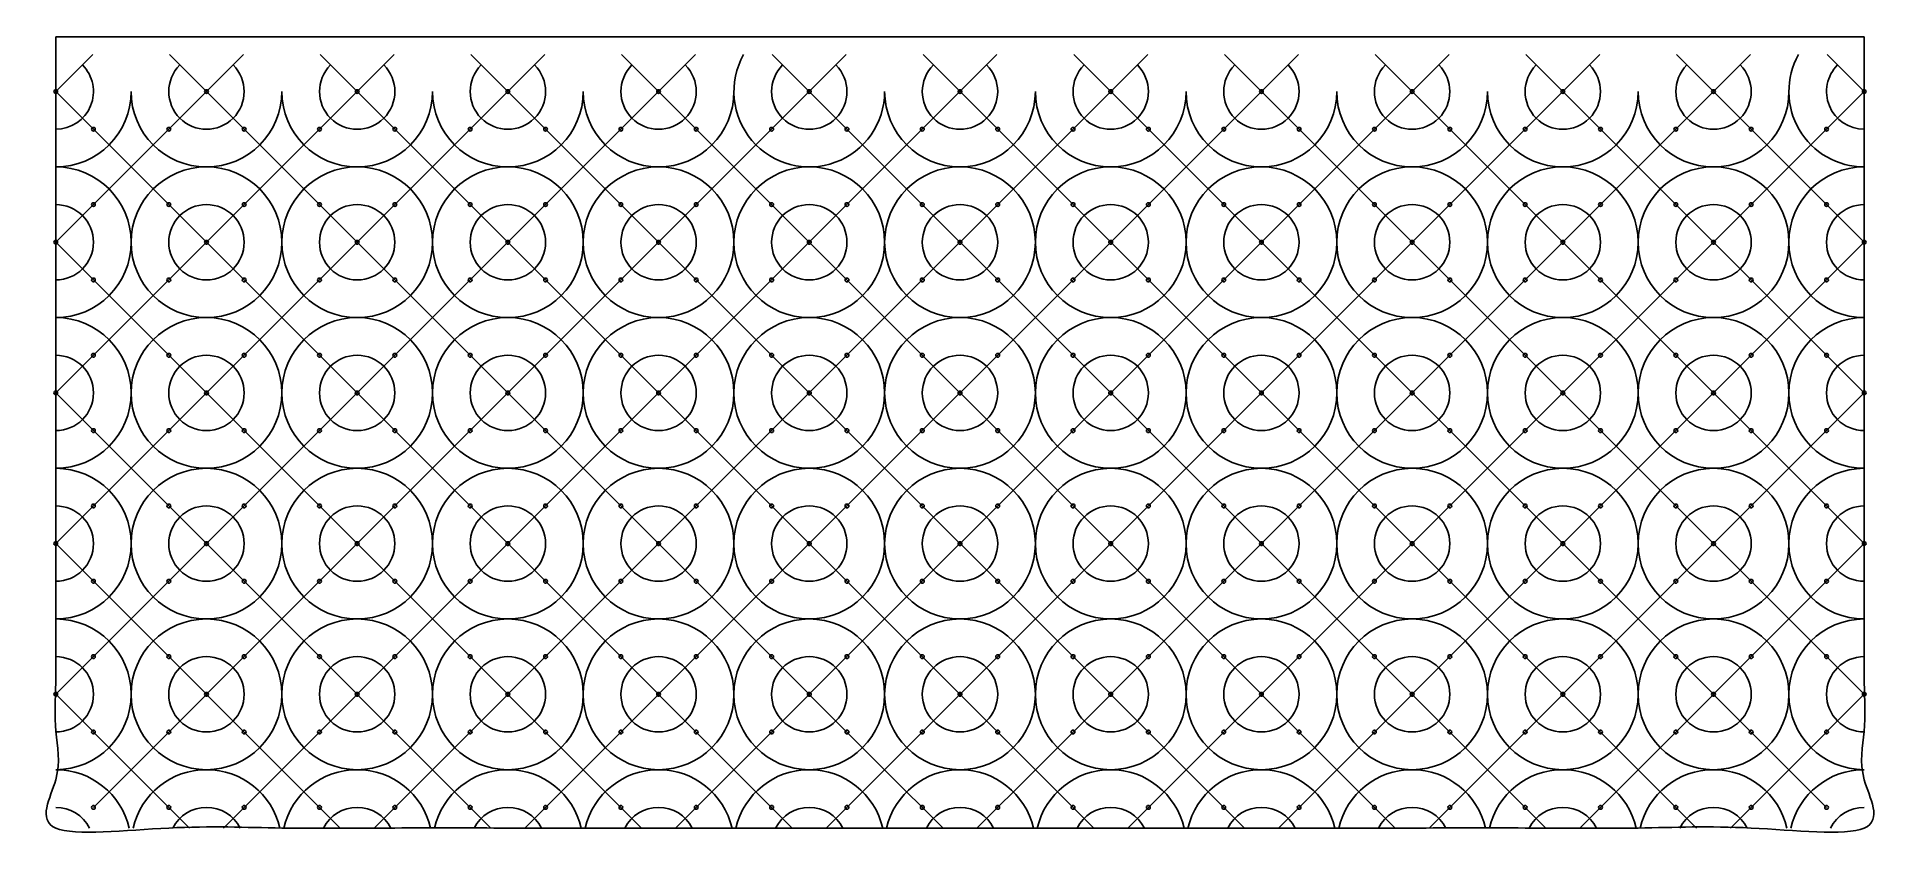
# Model space of a CAD drawing. Header units: millimetres. Extents: x -5 to 485, y -2 to 210.
import ezdxf

# ---------------------------------------------------------------- set-up
doc = ezdxf.new("R2010")
doc.units = ezdxf.units.MM
doc.header["$MEASUREMENT"] = 0
doc.layers.add('20mm Cutouts', color=1, linetype='Continuous', true_color=0xff0000)
doc.layers.add('Engraving', color=6, linetype='Continuous', true_color=0xff00ff)

msp = doc.modelspace()

# ---------------------------------------------------------------- linework, layer by layer
at = {"layer": '20mm Cutouts'}
for p, q in [((0, 210), (0, 205.31)), ((480, 210), (0, 210))]:
    msp.add_line(p, q, dxfattribs=at)
msp.add_open_spline([(0, 205.31), (0, 102.66), (0, 0), (240, 0), (480, 0), (480, 102.66), (480, 205.31), (480, 207.66), (480, 210)], degree=2, knots=[0, 0, 0, 205.314107, 205.314107, 685.314106, 685.314106, 890.628212, 890.628212, 895.313741, 895.313741, 895.313741], dxfattribs=at)
at = {"layer": 'Engraving'}
for p, q in [((0, 195.49, 0), (9.82, 205.32, 0)), ((20, 175.49, 0), (49.82, 205.32, 0)), ((60, 175.49, 0), (30.18, 205.32, 0)), ((60, 175.49, 0), (89.82, 205.32, 0)), ((100, 175.49, 0), (70.18, 205.32, 0)), ((100, 175.49, 0), (129.82, 205.32, 0)), ((140, 175.49, 0), (110.18, 205.32, 0)), ((140, 175.49, 0), (169.82, 205.32, 0)), ((180, 175.49, 0), (150.18, 205.32, 0)), ((180, 175.49, 0), (209.82, 205.32, 0)), ((220, 175.49, 0), (190.18, 205.32, 0)), ((220, 175.49, 0), (249.82, 205.32, 0)), ((260, 175.49, 0), (230.18, 205.32, 0)), ((260, 175.49, 0), (289.82, 205.32, 0)), ((300, 175.49, 0), (270.18, 205.32, 0)), ((300, 175.49, 0), (329.82, 205.32, 0)), ((340, 175.49, 0), (310.18, 205.32, 0)), ((340, 175.49, 0), (369.82, 205.32, 0)), ((380, 175.49, 0), (350.18, 205.32, 0)), ((380, 175.49, 0), (409.82, 205.32, 0)), ((420, 175.49, 0), (390.18, 205.32, 0)), ((420, 175.49, 0), (449.82, 205.32, 0)), ((460, 175.49, 0), (430.18, 205.32, 0)), ((480, 195.49, 0), (470.18, 205.32, 0)), ((20, 175.49, 0), (0, 195.49, 0)), ((460, 175.49, 0), (480, 195.49, 0)), ((20, 175.49, 0), (0, 155.49, 0)), ((20, 175.49, 0), (60, 135.49, 0)), ((60, 175.49, 0), (20, 135.49, 0)), ((60, 175.49, 0), (100, 135.49, 0)), ((100, 175.49, 0), (60, 135.49, 0)), ((100, 175.49, 0), (140, 135.49, 0)), ((140, 175.49, 0), (100, 135.49, 0)), ((180, 175.49, 0), (140, 135.49, 0)), ((140, 175.49, 0), (180, 135.49, 0)), ((220, 175.49, 0), (180, 135.49, 0)), ((180, 175.49, 0), (220, 135.49, 0)), ((220, 175.49, 0), (260, 135.49, 0)), ((260, 175.49, 0), (220, 135.49, 0)), ((260, 175.49, 0), (300, 135.49, 0)), ((300, 175.49, 0), (260, 135.49, 0)), ((340, 175.49, 0), (300, 135.49, 0)), ((300, 175.49, 0), (340, 135.49, 0)), ((340, 175.49, 0), (380, 135.49, 0)), ((380, 175.49, 0), (340, 135.49, 0)), ((380, 175.49, 0), (420, 135.49, 0)), ((420, 175.49, 0), (380, 135.49, 0)), ((420, 175.49, 0), (460, 135.49, 0)), ((460, 175.49, 0), (420, 135.49, 0)), ((460, 175.49, 0), (480, 155.49, 0)), ((0, 155.49, 0), (20, 135.49, 0)), ((480, 155.49, 0), (460, 135.49, 0)), ((20, 135.49, 0), (0, 115.49, 0)), ((60, 135.49, 0), (20, 95.49, 0)), ((20, 135.49, 0), (60, 95.49, 0)), ((100, 135.49, 0), (60, 95.49, 0)), ((60, 135.49, 0), (100, 95.49, 0)), ((140, 135.49, 0), (100, 95.49, 0)), ((100, 135.49, 0), (140, 95.49, 0)), ((140, 135.49, 0), (180, 95.49, 0)), ((180, 135.49, 0), (140, 95.49, 0)), ((180, 135.49, 0), (220, 95.49, 0)), ((220, 135.49, 0), (180, 95.49, 0)), ((260, 135.49, 0), (220, 95.49, 0)), ((220, 135.49, 0), (260, 95.49, 0)), ((300, 135.49, 0), (260, 95.49, 0)), ((260, 135.49, 0), (300, 95.49, 0)), ((300, 135.49, 0), (340, 95.49, 0)), ((340, 135.49, 0), (300, 95.49, 0)), ((380, 135.49, 0), (340, 95.49, 0)), ((340, 135.49, 0), (380, 95.49, 0)), ((420, 135.49, 0), (380, 95.49, 0)), ((380, 135.49, 0), (420, 95.49, 0)), ((460, 135.49, 0), (420, 95.49, 0)), ((420, 135.49, 0), (460, 95.49, 0)), ((460, 135.49, 0), (480, 115.49, 0)), ((0, 115.49, 0), (20, 95.49, 0)), ((480, 115.49, 0), (460, 95.49, 0)), ((20, 95.49, 0), (0, 75.49, 0)), ((60, 95.49, 0), (20, 55.49, 0)), ((20, 95.49, 0), (60, 55.49, 0)), ((100, 95.49, 0), (60, 55.49, 0)), ((60, 95.49, 0), (100, 55.49, 0)), ((140, 95.49, 0), (100, 55.49, 0)), ((100, 95.49, 0), (140, 55.49, 0)), ((140, 95.49, 0), (180, 55.49, 0)), ((180, 95.49, 0), (140, 55.49, 0)), ((180, 95.49, 0), (220, 55.49, 0)), ((220, 95.49, 0), (180, 55.49, 0)), ((260, 95.49, 0), (220, 55.49, 0)), ((220, 95.49, 0), (260, 55.49, 0)), ((300, 95.49, 0), (260, 55.49, 0)), ((260, 95.49, 0), (300, 55.49, 0)), ((300, 95.49, 0), (340, 55.49, 0)), ((340, 95.49, 0), (300, 55.49, 0)), ((380, 95.49, 0), (340, 55.49, 0)), ((340, 95.49, 0), (380, 55.49, 0)), ((420, 95.49, 0), (380, 55.49, 0)), ((380, 95.49, 0), (420, 55.49, 0)), ((460, 95.49, 0), (420, 55.49, 0)), ((420, 95.49, 0), (460, 55.49, 0)), ((460, 95.49, 0), (480, 75.49, 0)), ((0, 75.49, 0), (20, 55.49, 0)), ((480, 75.49, 0), (460, 55.49, 0)), ((0, 35.49, 0), (20, 55.49, 0)), ((20, 15.49, 0), (60, 55.49, 0)), ((60, 15.49, 0), (20, 55.49, 0)), ((60, 15.49, 0), (100, 55.49, 0)), ((100, 15.49, 0), (60, 55.49, 0)), ((100, 15.49, 0), (140, 55.49, 0)), ((140, 15.49, 0), (100, 55.49, 0)), ((180, 15.49, 0), (140, 55.49, 0)), ((140, 15.49, 0), (180, 55.49, 0)), ((220, 15.49, 0), (180, 55.49, 0)), ((180, 15.49, 0), (220, 55.49, 0)), ((220, 15.49, 0), (260, 55.49, 0)), ((260, 15.49, 0), (220, 55.49, 0)), ((260, 15.49, 0), (300, 55.49, 0)), ((300, 15.49, 0), (260, 55.49, 0)), ((340, 15.49, 0), (300, 55.49, 0)), ((300, 15.49, 0), (340, 55.49, 0)), ((340, 15.49, 0), (380, 55.49, 0)), ((380, 15.49, 0), (340, 55.49, 0)), ((380, 15.49, 0), (420, 55.49, 0)), ((420, 15.49, 0), (380, 55.49, 0)), ((420, 15.49, 0), (460, 55.49, 0)), ((460, 15.49, 0), (420, 55.49, 0)), ((480, 35.49, 0), (460, 55.49, 0)), ((20, 15.49, 0), (0, 35.49, 0)), ((460, 15.49, 0), (480, 35.49, 0)), ((20, 15.49, 0), (10, 5.49, 0)), ((35.49, 0, 0), (20, 15.49, 0)), ((44.51, 0, 0), (60, 15.49, 0)), ((75.49, 0, 0), (60, 15.49, 0)), ((84.51, 0, 0), (100, 15.49, 0)), ((115.49, 0, 0), (100, 15.49, 0)), ((124.51, 0, 0), (140, 15.49, 0)), ((155.49, 0, 0), (140, 15.49, 0)), ((164.51, 0, 0), (180, 15.49, 0)), ((195.49, 0, 0), (180, 15.49, 0)), ((204.51, 0, 0), (220, 15.49, 0)), ((235.49, 0, 0), (220, 15.49, 0)), ((244.51, 0, 0), (260, 15.49, 0)), ((275.49, 0, 0), (260, 15.49, 0)), ((284.51, 0, 0), (300, 15.49, 0)), ((315.49, 0, 0), (300, 15.49, 0)), ((324.51, 0, 0), (340, 15.49, 0)), ((355.49, 0, 0), (340, 15.49, 0)), ((364.51, 0, 0), (380, 15.49, 0)), ((395.49, 0, 0), (380, 15.49, 0)), ((404.51, 0, 0), (420, 15.49, 0)), ((435.49, 0, 0), (420, 15.49, 0)), ((444.51, 0, 0), (460, 15.49, 0)), ((460, 15.49, 0), (470, 5.49, 0))]:
    msp.add_line(p, q, dxfattribs=at)
for centre, radius in [((0, 195.49, 0), 0.5), ((40, 195.49, 0), 0.5), ((80, 195.49, 0), 0.5), ((120, 195.49, 0), 0.5), ((160, 195.49, 0), 0.5), ((200, 195.49, 0), 0.5), ((240, 195.49, 0), 0.5), ((280, 195.49, 0), 0.5), ((320, 195.49, 0), 0.5), ((360, 195.49, 0), 0.5), ((400, 195.49, 0), 0.5), ((440, 195.49, 0), 0.5), ((480, 195.49, 0), 0.5), ((10, 185.49, 0), 0.5), ((30, 185.49, 0), 0.5), ((50, 185.49, 0), 0.5), ((70, 185.49, 0), 0.5), ((90, 185.49, 0), 0.5), ((110, 185.49, 0), 0.5), ((130, 185.49, 0), 0.5), ((150, 185.49, 0), 0.5), ((170, 185.49, 0), 0.5), ((190, 185.49, 0), 0.5), ((210, 185.49, 0), 0.5), ((230, 185.49, 0), 0.5), ((250, 185.49, 0), 0.5), ((270, 185.49, 0), 0.5), ((290, 185.49, 0), 0.5), ((310, 185.49, 0), 0.5), ((330, 185.49, 0), 0.5), ((350, 185.49, 0), 0.5), ((370, 185.49, 0), 0.5), ((390, 185.49, 0), 0.5), ((410, 185.49, 0), 0.5), ((430, 185.49, 0), 0.5), ((450, 185.49, 0), 0.5), ((470, 185.49, 0), 0.5), ((40, 155.49, 0), 20), ((80, 155.49, 0), 20), ((120, 155.49, 0), 20), ((160, 155.49, 0), 20), ((200, 155.49, 0), 20), ((240, 155.49, 0), 20), ((280, 155.49, 0), 20), ((320, 155.49, 0), 20), ((360, 155.49, 0), 20), ((400, 155.49, 0), 20), ((440, 155.49, 0), 20), ((10, 165.49, 0), 0.5), ((30, 165.49, 0), 0.5), ((40, 155.49, 0), 10), ((50, 165.49, 0), 0.5), ((70, 165.49, 0), 0.5), ((80, 155.49, 0), 10), ((90, 165.49, 0), 0.5), ((110, 165.49, 0), 0.5), ((120, 155.49, 0), 10), ((130, 165.49, 0), 0.5), ((150, 165.49, 0), 0.5), ((160, 155.49, 0), 10), ((170, 165.49, 0), 0.5), ((190, 165.49, 0), 0.5), ((200, 155.49, 0), 10), ((210, 165.49, 0), 0.5), ((230, 165.49, 0), 0.5), ((240, 155.49, 0), 10), ((250, 165.49, 0), 0.5), ((270, 165.49, 0), 0.5), ((280, 155.49, 0), 10), ((290, 165.49, 0), 0.5), ((310, 165.49, 0), 0.5), ((320, 155.49, 0), 10), ((330, 165.49, 0), 0.5), ((350, 165.49, 0), 0.5), ((360, 155.49, 0), 10), ((370, 165.49, 0), 0.5), ((390, 165.49, 0), 0.5), ((400, 155.49, 0), 10), ((410, 165.49, 0), 0.5), ((430, 165.49, 0), 0.5), ((440, 155.49, 0), 10), ((450, 165.49, 0), 0.5), ((470, 165.49, 0), 0.5), ((0, 155.49, 0), 0.5), ((40, 155.49, 0), 0.5), ((80, 155.49, 0), 0.5), ((120, 155.49, 0), 0.5), ((160, 155.49, 0), 0.5), ((200, 155.49, 0), 0.5), ((240, 155.49, 0), 0.5), ((280, 155.49, 0), 0.5), ((320, 155.49, 0), 0.5), ((360, 155.49, 0), 0.5), ((400, 155.49, 0), 0.5), ((440, 155.49, 0), 0.5), ((480, 155.49, 0), 0.5), ((10, 145.49, 0), 0.5), ((30, 145.49, 0), 0.5), ((50, 145.49, 0), 0.5), ((70, 145.49, 0), 0.5), ((90, 145.49, 0), 0.5), ((110, 145.49, 0), 0.5), ((130, 145.49, 0), 0.5), ((150, 145.49, 0), 0.5), ((170, 145.49, 0), 0.5), ((190, 145.49, 0), 0.5), ((210, 145.49, 0), 0.5), ((230, 145.49, 0), 0.5), ((250, 145.49, 0), 0.5), ((270, 145.49, 0), 0.5), ((290, 145.49, 0), 0.5), ((310, 145.49, 0), 0.5), ((330, 145.49, 0), 0.5), ((350, 145.49, 0), 0.5), ((370, 145.49, 0), 0.5), ((390, 145.49, 0), 0.5), ((410, 145.49, 0), 0.5), ((430, 145.49, 0), 0.5), ((450, 145.49, 0), 0.5), ((470, 145.49, 0), 0.5), ((40, 115.49, 0), 20), ((80, 115.49, 0), 20), ((120, 115.49, 0), 20), ((160, 115.49, 0), 20), ((200, 115.49, 0), 20), ((240, 115.49, 0), 20), ((280, 115.49, 0), 20), ((320, 115.49, 0), 20), ((360, 115.49, 0), 20), ((400, 115.49, 0), 20), ((440, 115.49, 0), 20), ((10, 125.49, 0), 0.5), ((30, 125.49, 0), 0.5), ((40, 115.49, 0), 10), ((50, 125.49, 0), 0.5), ((70, 125.49, 0), 0.5), ((80, 115.49, 0), 10), ((90, 125.49, 0), 0.5), ((110, 125.49, 0), 0.5), ((120, 115.49, 0), 10), ((130, 125.49, 0), 0.5), ((150, 125.49, 0), 0.5), ((160, 115.49, 0), 10), ((170, 125.49, 0), 0.5), ((190, 125.49, 0), 0.5), ((200, 115.49, 0), 10), ((210, 125.49, 0), 0.5), ((230, 125.49, 0), 0.5), ((240, 115.49, 0), 10), ((250, 125.49, 0), 0.5), ((270, 125.49, 0), 0.5), ((280, 115.49, 0), 10), ((290, 125.49, 0), 0.5), ((310, 125.49, 0), 0.5), ((320, 115.49, 0), 10), ((330, 125.49, 0), 0.5), ((350, 125.49, 0), 0.5), ((360, 115.49, 0), 10), ((370, 125.49, 0), 0.5), ((390, 125.49, 0), 0.5), ((400, 115.49, 0), 10), ((410, 125.49, 0), 0.5), ((430, 125.49, 0), 0.5), ((440, 115.49, 0), 10), ((450, 125.49, 0), 0.5), ((470, 125.49, 0), 0.5), ((0, 115.49, 0), 0.5), ((40, 115.49, 0), 0.5), ((80, 115.49, 0), 0.5), ((120, 115.49, 0), 0.5), ((160, 115.49, 0), 0.5), ((200, 115.49, 0), 0.5), ((240, 115.49, 0), 0.5), ((280, 115.49, 0), 0.5), ((320, 115.49, 0), 0.5), ((360, 115.49, 0), 0.5), ((400, 115.49, 0), 0.5), ((440, 115.49, 0), 0.5), ((480, 115.49, 0), 0.5), ((10, 105.49, 0), 0.5), ((30, 105.49, 0), 0.5), ((50, 105.49, 0), 0.5), ((70, 105.49, 0), 0.5), ((90, 105.49, 0), 0.5), ((110, 105.49, 0), 0.5), ((130, 105.49, 0), 0.5), ((150, 105.49, 0), 0.5), ((170, 105.49, 0), 0.5), ((190, 105.49, 0), 0.5), ((210, 105.49, 0), 0.5), ((230, 105.49, 0), 0.5), ((250, 105.49, 0), 0.5), ((270, 105.49, 0), 0.5), ((290, 105.49, 0), 0.5), ((310, 105.49, 0), 0.5), ((330, 105.49, 0), 0.5), ((350, 105.49, 0), 0.5), ((370, 105.49, 0), 0.5), ((390, 105.49, 0), 0.5), ((410, 105.49, 0), 0.5), ((430, 105.49, 0), 0.5), ((450, 105.49, 0), 0.5), ((470, 105.49, 0), 0.5), ((40, 75.49, 0), 20), ((80, 75.49, 0), 20), ((120, 75.49, 0), 20), ((160, 75.49, 0), 20), ((200, 75.49, 0), 20), ((240, 75.49, 0), 20), ((280, 75.49, 0), 20), ((320, 75.49, 0), 20), ((360, 75.49, 0), 20), ((400, 75.49, 0), 20), ((440, 75.49, 0), 20), ((10, 85.49, 0), 0.5), ((30, 85.49, 0), 0.5), ((40, 75.49, 0), 10), ((50, 85.49, 0), 0.5), ((70, 85.49, 0), 0.5), ((80, 75.49, 0), 10), ((90, 85.49, 0), 0.5), ((110, 85.49, 0), 0.5), ((120, 75.49, 0), 10), ((130, 85.49, 0), 0.5), ((150, 85.49, 0), 0.5), ((160, 75.49, 0), 10), ((170, 85.49, 0), 0.5), ((190, 85.49, 0), 0.5), ((200, 75.49, 0), 10), ((210, 85.49, 0), 0.5), ((230, 85.49, 0), 0.5), ((240, 75.49, 0), 10), ((250, 85.49, 0), 0.5), ((270, 85.49, 0), 0.5), ((280, 75.49, 0), 10), ((290, 85.49, 0), 0.5), ((310, 85.49, 0), 0.5), ((320, 75.49, 0), 10), ((330, 85.49, 0), 0.5), ((350, 85.49, 0), 0.5), ((360, 75.49, 0), 10), ((370, 85.49, 0), 0.5), ((390, 85.49, 0), 0.5), ((400, 75.49, 0), 10), ((410, 85.49, 0), 0.5), ((430, 85.49, 0), 0.5), ((440, 75.49, 0), 10), ((450, 85.49, 0), 0.5), ((470, 85.49, 0), 0.5), ((0, 75.49, 0), 0.5), ((40, 75.49, 0), 0.5), ((80, 75.49, 0), 0.5), ((120, 75.49, 0), 0.5), ((160, 75.49, 0), 0.5), ((200, 75.49, 0), 0.5), ((240, 75.49, 0), 0.5), ((280, 75.49, 0), 0.5), ((320, 75.49, 0), 0.5), ((360, 75.49, 0), 0.5), ((400, 75.49, 0), 0.5), ((440, 75.49, 0), 0.5), ((480, 75.49, 0), 0.5), ((10, 65.49, 0), 0.5), ((30, 65.49, 0), 0.5), ((50, 65.49, 0), 0.5), ((70, 65.49, 0), 0.5), ((90, 65.49, 0), 0.5), ((110, 65.49, 0), 0.5), ((130, 65.49, 0), 0.5), ((150, 65.49, 0), 0.5), ((170, 65.49, 0), 0.5), ((190, 65.49, 0), 0.5), ((210, 65.49, 0), 0.5), ((230, 65.49, 0), 0.5), ((250, 65.49, 0), 0.5), ((270, 65.49, 0), 0.5), ((290, 65.49, 0), 0.5), ((310, 65.49, 0), 0.5), ((330, 65.49, 0), 0.5), ((350, 65.49, 0), 0.5), ((370, 65.49, 0), 0.5), ((390, 65.49, 0), 0.5), ((410, 65.49, 0), 0.5), ((430, 65.49, 0), 0.5), ((450, 65.49, 0), 0.5), ((470, 65.49, 0), 0.5), ((40, 35.49, 0), 20), ((80, 35.49, 0), 20), ((120, 35.49, 0), 20), ((160, 35.49, 0), 20), ((200, 35.49, 0), 20), ((240, 35.49, 0), 20), ((280, 35.49, 0), 20), ((320, 35.49, 0), 20), ((360, 35.49, 0), 20), ((400, 35.49, 0), 20), ((440, 35.49, 0), 20), ((10, 45.49, 0), 0.5), ((30, 45.49, 0), 0.5), ((40, 35.49, 0), 10), ((50, 45.49, 0), 0.5), ((70, 45.49, 0), 0.5), ((80, 35.49, 0), 10), ((90, 45.49, 0), 0.5), ((110, 45.49, 0), 0.5), ((120, 35.49, 0), 10), ((130, 45.49, 0), 0.5), ((150, 45.49, 0), 0.5), ((160, 35.49, 0), 10), ((170, 45.49, 0), 0.5), ((190, 45.49, 0), 0.5), ((200, 35.49, 0), 10), ((210, 45.49, 0), 0.5), ((230, 45.49, 0), 0.5), ((240, 35.49, 0), 10), ((250, 45.49, 0), 0.5), ((270, 45.49, 0), 0.5), ((280, 35.49, 0), 10), ((290, 45.49, 0), 0.5), ((310, 45.49, 0), 0.5), ((320, 35.49, 0), 10), ((330, 45.49, 0), 0.5), ((350, 45.49, 0), 0.5), ((360, 35.49, 0), 10), ((370, 45.49, 0), 0.5), ((390, 45.49, 0), 0.5), ((400, 35.49, 0), 10), ((410, 45.49, 0), 0.5), ((430, 45.49, 0), 0.5), ((440, 35.49, 0), 10), ((450, 45.49, 0), 0.5), ((470, 45.49, 0), 0.5), ((0, 35.49, 0), 0.5), ((40, 35.49, 0), 0.5), ((80, 35.49, 0), 0.5), ((120, 35.49, 0), 0.5), ((160, 35.49, 0), 0.5), ((200, 35.49, 0), 0.5), ((240, 35.49, 0), 0.5), ((280, 35.49, 0), 0.5), ((320, 35.49, 0), 0.5), ((360, 35.49, 0), 0.5), ((400, 35.49, 0), 0.5), ((440, 35.49, 0), 0.5), ((480, 35.49, 0), 0.5), ((10, 25.49, 0), 0.5), ((30, 25.49, 0), 0.5), ((50, 25.49, 0), 0.5), ((70, 25.49, 0), 0.5), ((90, 25.49, 0), 0.5), ((110, 25.49, 0), 0.5), ((130, 25.49, 0), 0.5), ((150, 25.49, 0), 0.5), ((170, 25.49, 0), 0.5), ((190, 25.49, 0), 0.5), ((210, 25.49, 0), 0.5), ((230, 25.49, 0), 0.5), ((250, 25.49, 0), 0.5), ((270, 25.49, 0), 0.5), ((290, 25.49, 0), 0.5), ((310, 25.49, 0), 0.5), ((330, 25.49, 0), 0.5), ((350, 25.49, 0), 0.5), ((370, 25.49, 0), 0.5), ((390, 25.49, 0), 0.5), ((410, 25.49, 0), 0.5), ((430, 25.49, 0), 0.5), ((450, 25.49, 0), 0.5), ((470, 25.49, 0), 0.5), ((10, 5.49, 0), 0.5), ((30, 5.49, 0), 0.5), ((50, 5.49, 0), 0.5), ((70, 5.49, 0), 0.5), ((90, 5.49, 0), 0.5), ((110, 5.49, 0), 0.5), ((130, 5.49, 0), 0.5), ((150, 5.49, 0), 0.5), ((170, 5.49, 0), 0.5), ((190, 5.49, 0), 0.5), ((210, 5.49, 0), 0.5), ((230, 5.49, 0), 0.5), ((250, 5.49, 0), 0.5), ((270, 5.49, 0), 0.5), ((290, 5.49, 0), 0.5), ((310, 5.49, 0), 0.5), ((330, 5.49, 0), 0.5), ((350, 5.49, 0), 0.5), ((370, 5.49, 0), 0.5), ((390, 5.49, 0), 0.5), ((410, 5.49, 0), 0.5), ((430, 5.49, 0), 0.5), ((450, 5.49, 0), 0.5), ((470, 5.49, 0), 0.5)]:
    msp.add_circle(centre, radius, dxfattribs=at)
for centre, radius, start, end in [((0, 195.49, 0), 10, 270, 45), ((40, 195.49, 0), 10, 135, 45), ((80, 195.49, 0), 10, 135, 45), ((120, 195.49, 0), 10, 135, 45), ((160, 195.49, 0), 10, 135, 45), ((200, 195.49, 0), 20, 150.59, 0), ((200, 195.49, 0), 10, 135, 45), ((240, 195.49, 0), 10, 135, 45), ((280, 195.49, 0), 10, 135, 45), ((320, 195.49, 0), 10, 135, 45), ((360, 195.49, 0), 10, 135, 45), ((400, 195.49, 0), 10, 135, 45), ((440, 195.49, 0), 10, 135, 45), ((480, 195.49, 0), 20, 150.59, 270), ((480, 195.49, 0), 10, 135, 270), ((0, 195.49, 0), 20, 270, 0), ((40, 195.49, 0), 20, 180, 360), ((80, 195.49, 0), 20, 180, 0), ((120, 195.49, 0), 20, 180, 0), ((160, 195.49, 0), 20, 180, 0), ((240, 195.49, 0), 20, 180, 360), ((280, 195.49, 0), 20, 180, 0), ((320, 195.49, 0), 20, 180, 0), ((360, 195.49, 0), 20, 180, 360), ((400, 195.49, 0), 20, 180, 360), ((440, 195.49, 0), 20, 180, 0), ((0, 155.49, 0), 20, 270, 90), ((480, 155.49, 0), 20, 90, 270), ((0, 155.49, 0), 10, 270, 90), ((480, 155.49, 0), 10, 90, 270), ((0, 115.49, 0), 20, 270, 90), ((480, 115.49, 0), 20, 90, 270), ((0, 115.49, 0), 10, 270, 90), ((480, 115.49, 0), 10, 90, 270), ((0, 75.49, 0), 20, 270, 90), ((480, 75.49, 0), 20, 90, 270), ((0, 75.49, 0), 10, 270, 90), ((480, 75.49, 0), 10, 90, 270), ((0, 35.49, 0), 20, 270, 90), ((480, 35.49, 0), 20, 90, 270), ((0, 35.49, 0), 10, 270, 90), ((480, 35.49, 0), 10, 90, 270), ((0, -4.51, 0), 20, 13.0193, 90), ((40, -4.51, 0), 20, 13.0193, 166.9807), ((80, -4.51, 0), 20, 13.0193, 166.9807), ((120, -4.51, 0), 20, 13.0193, 166.9807), ((160, -4.51, 0), 20, 13.0193, 166.9807), ((200, -4.51, 0), 20, 13.0193, 166.9807), ((240, -4.51, 0), 20, 13.0193, 166.9807), ((280, -4.51, 0), 20, 13.0193, 166.9807), ((320, -4.51, 0), 20, 13.0193, 166.9807), ((360, -4.51, 0), 20, 13.0193, 166.9807), ((400, -4.51, 0), 20, 13.0193, 166.9807), ((440, -4.51, 0), 20, 13.0193, 166.9807), ((480, -4.51, 0), 20, 90, 166.9807), ((0, -4.51, 0), 10, 26.7795, 90), ((40, -4.51, 0), 10, 26.7795, 153.2205), ((80, -4.51, 0), 10, 26.7795, 153.2205), ((120, -4.51, 0), 10, 26.7795, 153.2205), ((160, -4.51, 0), 10, 26.7795, 153.2205), ((200, -4.51, 0), 10, 26.7795, 153.2205), ((240, -4.51, 0), 10, 26.7795, 153.2205), ((280, -4.51, 0), 10, 26.7795, 153.2205), ((320, -4.51, 0), 10, 26.7795, 153.2205), ((360, -4.51, 0), 10, 26.7795, 153.2205), ((400, -4.51, 0), 10, 26.7795, 153.2205), ((440, -4.51, 0), 10, 26.7795, 153.2205), ((480, -4.51, 0), 10, 90, 153.2205)]:
    msp.add_arc(centre, radius, start, end, dxfattribs=at)

doc.saveas('drawing.dxf')
